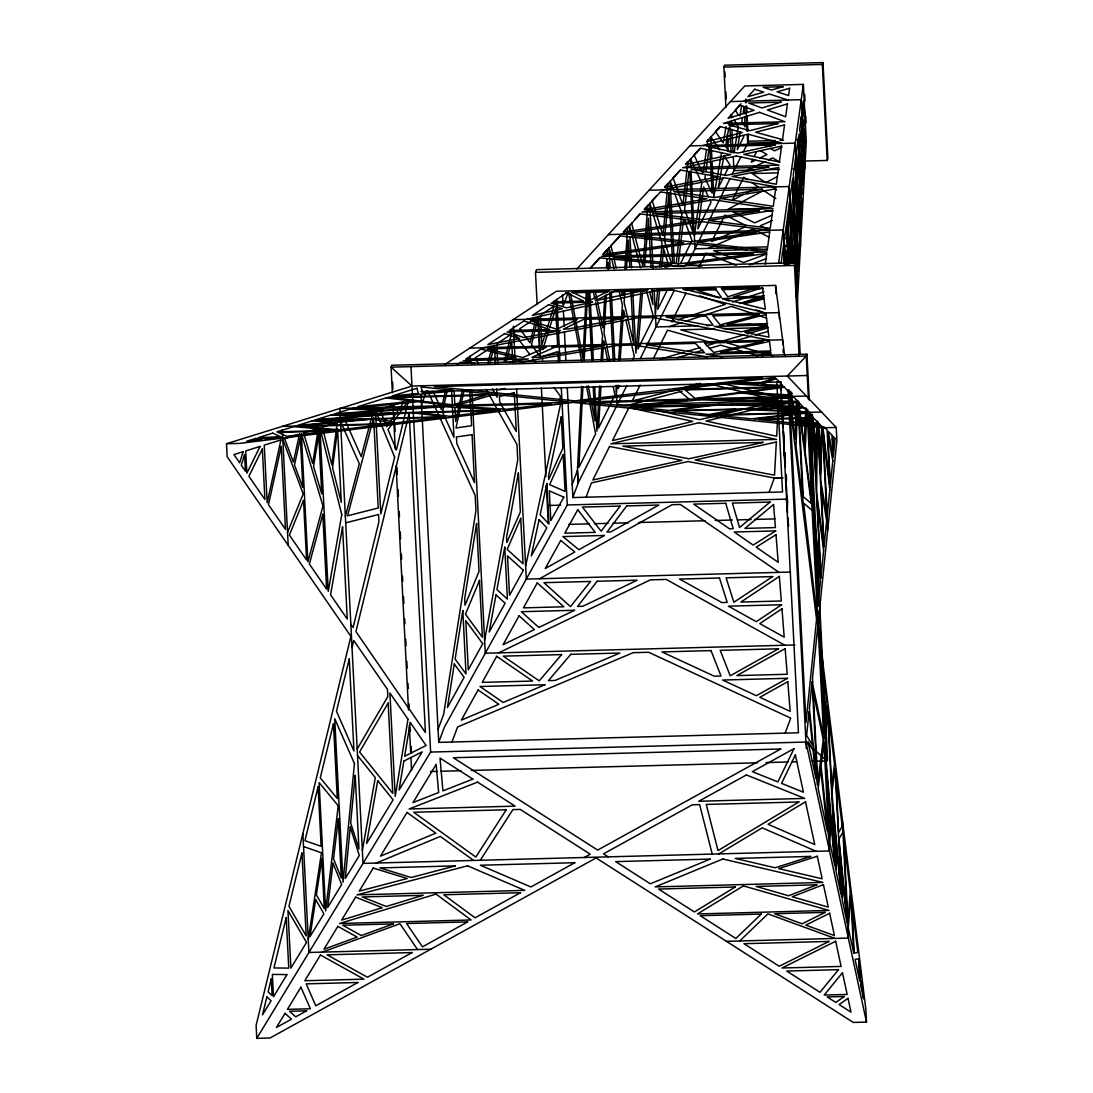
<?xml version="1.0" encoding="UTF-8"?>
<svg xmlns="http://www.w3.org/2000/svg" width="1093" height="1093" viewBox="0 0 1093 1093"><rect width="100%" height="100%" fill="white"/><g stroke="black" fill="none" stroke-linecap="round" stroke-linejoin="round"><path stroke-width="1.5" d="M816.731 420.846L816.457 449.974L813.165 418.428M821.676 426.147L821.075 448.007L818.015 421.98M822.168 426.653L820.693 480.141L826.95 517.959M795.69 425.068L795.171 439.345L789.064 390.119L795.923 418.728L795.8 421.898M796.606 399.724L796.018 415.777L791.715 397.811M797.699 400.953L796.046 446.381L803.013 502.643L797.849 400.967M805.814 407.744L804.161 444.81L798.559 401.555M580.793 403.126L577.446 470.318L577.992 483.393L626.822 385.556M580.957 399.765L581.626 386.321M586.244 293.061L582.993 358.6L570.519 293.58M582.911 386.69L578.894 467.408L595.617 433.88L586.49 386.321M584.195 360.594L587.569 292.664M785.826 485.456L785.935 475.072M786.441 486.207L787.506 507.685M786.209 264.356L786.946 251.007L782.26 252.743M787.862 234.558L789.037 213.258M789.843 198.789L790.212 192.259M796.264 297.269L797.466 275.668L794.433 245.146L794.857 263.604M797.316 303.048L806.279 141.557L803.369 84.407L744.77 85.978L576.749 269.083M599.579 385.925L596.928 431.229L594.688 387.031M601.041 360.745L602.516 335.578L595.617 302.652M604.812 296.08L602.953 327.914L595.275 291.23M606.478 267.621L606.957 259.246M607.257 254.218L607.544 249.19L602.967 254.177M600.972 386.116L598.54 428.019L614.976 395.051L613.255 386.84M602.448 360.977L603.623 340.852L604.306 344.145M606.328 294.29L604.06 333.187L609.867 360.909M607.817 268.905L608.2 262.142L608.555 268.905M616.411 392.155L616.876 385.446M618.597 360.307L622.395 305.002L619.348 291.872M623.037 295.52L623.379 290.533M624.868 268.864L627.724 227.194L623.242 232.085M618.447 385.214L618.214 388.548L619.676 385.624M620.155 360.198L622.901 320.153M623.133 316.82L623.584 310.139L625.114 316.738M624.936 290.574L624.117 302.337L633.639 343.325L630.975 290.902M626.426 268.728L628.393 240.146L629.759 267.211M641.044 289.495L635.907 353.066L632.697 290.069M642.479 292.979L637.943 348.981L653.587 317.585L646.906 292.132M644.624 266.446L648.532 218.204L651.032 267.348M655.39 313.992L657.631 290.615M659.885 267.252L662.126 243.889L649.748 203.202L653.04 267.976M659.53 290.724L657.74 309.251L667.55 289.59M661.798 267.157L663.574 248.644L668.93 266.214M817.318 611.807L816.977 615.168L803.601 503.149L812.154 510.39M676.212 263.263L681.977 213.354L674.613 193.352M678.247 264.301L683.426 219.474M688.959 171.601L684.601 209.323L692.839 231.716L689.779 171.683M823.999 743.062L821.062 765.769L828.836 838.003M765.25 264.328L766.753 253.467L685.215 264.492L702.02 266.105M778.612 263.331L803.369 84.407M781.14 262.812L783.667 244.49L784.268 264.547M694.356 235.828L701.802 182.873L690.434 158.868L690.858 167.229M703.277 172.352L706.474 149.632M706.939 146.38L707.84 139.89M705.436 174.689L704.958 178.009L712.103 193.078L709.644 144.768L705.9 171.355M308.267 939.515L321.465 852.786L303.526 846.542M734.1 152.801L738.253 126.829L734.291 119.998M739.988 115.899L741.6 105.871M740.125 132.103L737.338 149.604L743.855 136.516M742.366 118.14L741.86 121.255L745.112 126.856L744.62 117.033M743.117 113.453L744.114 107.196L744.442 113.754M721.571 152.474L713.838 196.74L712.049 161.723M726.08 126.61L723.238 142.923L715.478 131.584L719.85 126.802M728.771 127.977L725.561 146.325L729.359 151.886M362.357 850.45L375.309 777.67L357.52 755.509M484.623 640.279L517.74 459.989L516.948 444.496L486.194 389.381M445.589 389.955L441.367 409.506L433.156 391.403M447.187 390.543L442.542 412.088L453.978 437.296L451.6 390.638M462.38 390.31L455.658 421.502L454.961 407.962M464.129 390.215L455.986 427.978L471.616 425.724L469.922 392.278M525.624 566.147L560.6 403.904L560.19 395.857L554.124 387.619M352.028 647.616L353.763 640.498L387.469 689.437L387.824 696.569L357.192 749.033M487.628 364.119L492.069 346.864L475.209 357.93L478.406 363.655M489.91 363.026L494.473 345.279L495.416 363.696M504.187 361.974L511.333 334.212M506.196 361.92L511.237 342.328M345.347 516.361L359.324 463.801L340.51 421.42M546.445 330.373L541.882 344.896L540.366 315.167M547.47 327.149L554.083 306.163L541.732 314.265M542.743 349.664L548.741 330.632M549.738 327.463L555.736 308.417L557.608 345.142L551.664 346.959M421.529 404.519L426.53 391.021M537.141 304.687L535.502 272.362L536.499 269.643L795.499 262.73L800.158 354.269M438.074 729.414L443.621 714.412L475.947 510.595L475.182 495.525L440.329 418.701M464.744 390.392L780.593 381.963L798.45 732.775L438.73 742.366L444.277 727.364L567.281 504.98L561.324 387.933M452.01 742.01L457.557 727.009L633.175 652.671L648.627 652.261L790.717 718.115L785.17 733.116M725.93 107.497L723.867 67.083L724.563 65.197L823.002 62.574L827.893 158.567L827.196 160.452L805.131 161.04M572.869 497.424L572.213 484.486L577.446 470.318L578.115 483.27L572.746 497.561L782.533 491.959L776.809 382.031M586.149 497.083L591.395 482.915L688.139 461.519L774.35 478.024L782.738 477.887L774.35 478.024L769.117 492.192M827.196 160.452L822.305 64.446L823.002 62.574M799.065 355.293L794.488 265.449L795.499 262.73M392.373 392.729L391.062 367.152L391.759 365.267L806.935 354.187L806.238 356.072L787.315 376.033L836.227 427.459L836.896 440.411L818.07 623.939L865.847 1009.126L866.503 1022.078L853.223 1022.433L596.095 857.937L270.053 1037.995L256.773 1038.35L256.104 1025.398L350.935 636.399L227.153 456.683L226.497 443.731L411.979 386.048L807.235 375.5M287.527 532.346L303.198 493.94L282.8 439.372M632.833 359.214L634.295 356.277L625.879 320.03M680.693 263.235L691.992 240.569L684.177 219.338M723.375 177.599L718.333 187.723L723.894 155.875L729.864 164.592L724.823 174.716M640.307 358.504L674.026 290.861M688.262 262.306L697.252 244.272M698.755 241.266L708.496 221.729M709.999 218.709L730.233 178.132M732.474 173.623L740.835 156.859M743.117 152.282L747.68 143.115L747.257 134.712M640.197 385.009L632.15 401.145L675.98 389.654M653.368 358.586L667.536 330.182L714.426 343.434L706.406 345.757M686.008 293.102L671.689 321.848L674.846 320.823M699.151 266.76L705.928 253.166L736.163 265.298M752.722 159.291L751.274 162.201L755.564 160.111M754.17 156.381L756.356 152.023M842.949 832.156L838.959 838.987L847.676 925.129M256.773 1038.35L430.615 752.066L412.061 387.742M480.278 860.259L512.904 809.599L520.227 809.407L590.247 854.193L584.277 857.486M590.384 267.894L599.538 257.921M619.895 235.746L610.932 245.501L616.179 268.113M634.801 219.502L640.238 213.559M644.597 208.804L647.876 205.252L642.916 266.46L631.535 223.054M656.715 195.62L652.207 200.525L662.918 235.692L667.96 183.364L664.585 187.04M679.914 170.33L673.015 177.845L682.961 204.869L687.962 161.559L685.666 164.059M699.793 148.662L694.041 154.933L702.362 172.503M740.999 103.767L735.316 109.956L738.253 115.025M590.138 268.618L599.961 257.907L671.935 264.848L655.062 267.129M739.715 940.977L767.914 913.885L835.052 938.436M444.591 364.638L556.405 291.257L775.565 285.41L784.692 355.771M457.298 364.666L461.369 361.988L467.613 363.532M496.714 343.817L510.007 335.086M718.866 853.906L762.19 827.852L816.211 851.31M539.559 578.744L672.127 504.693L680.392 504.474L779.008 572.363M743.718 194.281L732.269 200.32L743.8 177.189L747.68 179.798M746.587 192.764L758.036 186.725L751.56 182.394M777.396 176.519L765.756 182.654L752.162 173.555L778.161 172.858M759.84 158.034L766.985 154.564L760.427 150.67M781.85 147.336L774.609 150.848L770.319 148.306M747.257 170.262L765.182 161.545M768.16 160.097L772.642 157.911L779.896 162.201M498.558 652.876L650.376 579.85L666.252 579.427L784.87 645.239M745.535 226.77L711.748 241.485L724.973 214.966L745.604 225.363M771.672 215.403L754.58 222.835L733.007 211.987L754.484 211.414M708.291 248.425L745.166 232.358M748.24 231.033L752.858 229.024L769.281 237.29M772.437 220.499L760.359 225.759L769.431 230.322M376.293 863.046L440.329 836.432L473.638 860.437M766.589 253.986L743.513 262.566L713.743 250.611L747.093 249.723M749.443 264.943L766.63 258.563M322.203 952.112L399.942 923.708L417.54 949.571M677.988 319.798L725.287 304.401L699.602 295.861M732.529 302.037L745.098 297.952M748.24 296.927L763.939 291.817M669.326 326.588L682.046 322.449M685.215 321.41L731.313 306.409L766.794 318.2M740.166 303.526L764.103 295.738M542.456 356.332L557.936 351.618L558.441 361.496M457.12 405.339L491.809 395.092L499.132 394.901L567.212 401.828L561.119 402.566M659.899 359.255L683.958 352.274M687.155 351.345L699.985 347.615M743.923 334.868L721.599 341.344L680.816 329.826L714.904 328.925M747.12 333.939L767.846 327.927M677.154 357.739L691.609 353.545M694.82 352.615L702.854 350.279M709.289 348.421L720.533 345.156L757.982 355.731M751.984 336.029L727.706 343.079L756.78 351.29M755.208 335.1L768.16 331.343M743.746 101.225L769.39 93.984L787.971 100.037M505.034 388.507L499.05 389.682M680.843 388.384L700.326 383.274M630.36 404.752L682.196 391.157M685.434 390.31L709.74 383.93L778.64 400.789L617.08 405.107L616.069 385.351M703.059 145.56L748.022 134.138L781.973 143.456M345.675 522.837L378.561 514.489L378.929 521.621L353.107 627.546L350.839 624.253M768.598 406.022L706.01 421.024L776.672 436.23L778.476 403.659L771.89 405.243M526.361 319.334L661.169 289.399L669.422 289.18L765.81 312.953M755.932 355.799L770.934 352.465L705.996 354.2L722.623 356.851M761.616 355.826L771.098 353.722M483.024 347.779L637.041 317.899L652.917 317.476L769.335 340.128M712.937 414.93L742.215 409.219L808.274 412.389M662.372 189.895L724.768 177.845L775.962 186.876M508.791 362.316L528.315 358.941L463.377 360.676L474.69 363.463M520.227 362.275L617.531 345.443L632.984 345.033L707.13 356.851M621.671 234.244L701.474 221.619L769.95 230.281M664.763 267.252L668.11 266.801M673.138 266.118L684.887 266.091M695.708 398.986L740.057 393.138L793.053 396.39M353.135 408.126L418.209 401.718L450.48 405.517M295.424 426.065L374.243 419.029L390.761 423.524M723.867 67.083L822.305 64.446M730.466 101.581L801.251 99.682L804.776 168.732L793.149 169.032M775.169 140.519L748.377 141.229L748.036 134.507M780.197 140.382L783.544 140.3M796.934 139.931L805.309 139.713M747.68 143.115L779.5 142.268M797.904 141.776L804.612 141.598M689.779 145.915L795.253 143.101L800.486 245.966L783.845 246.403M766.029 145.765L771.071 145.629M762.695 162.174L766.097 162.078M754.061 170.084L733.977 170.617L733.321 157.665M764.267 169.811L779.582 169.401M649.078 190.25L789.242 186.52L793.108 262.525M771.043 208.189L727.774 209.337L763.597 190.455L775.798 198.625M764.39 211.14L772.642 210.922M608.391 234.599L783.244 229.926L784.938 263.304M736.832 247.66L695.011 248.78L693.672 222.439M740.193 247.578L767.054 246.854M752.093 249.587L767.095 249.19M535.502 272.362L794.488 265.449M607.94 291.886L572.39 292.801M611.329 291.804L646.906 290.847M651.988 290.711L674.012 290.123M684.177 289.85L716.352 289.003M721.435 288.866L758.706 287.869M715.819 289.809L697.238 290.301L719.7 297.774M722.569 289.631L763.119 288.552M513.082 319.689L779.09 312.598L779.418 319.074M698.154 325.823L656.046 326.944L654.174 290.123M706.625 325.591L710.013 325.495M720.191 325.236L723.58 325.14M728.662 325.004L750.713 324.416M760.878 324.143L767.669 323.965M723.429 328.692L767.737 327.517M469.744 348.12L782.615 339.786L782.861 344.637M420.873 391.567L451.149 390.761M806.333 396.035L339.855 408.468L363.013 863.388L829.491 850.955L806.989 408.987L805.09 451.901L811.826 503.914M702.854 405.681L642.192 407.293L652.07 409.424M706.228 405.585L733.184 404.861M746.669 404.506L765.196 404.014L699.793 419.685L657.002 410.476M282.144 426.42L404.041 423.169M699.657 415.285L821.553 412.034M226.497 443.731L239.777 443.375L572.91 402.402L822.947 427.814L836.227 427.459M549.028 505.458L560.641 505.157M567.281 504.98L786.441 499.132L787.534 512.685M568.797 524.394L589.25 523.848M594.36 523.711L607.995 523.342M613.105 523.205L628.434 522.796M638.667 522.522L705.122 520.746M715.341 520.487L732.378 520.022M737.488 519.885L751.123 519.53M754.525 519.435L774.978 518.888M790.635 572.049L526.279 579.099L516.606 388.889M794.83 644.979L485.278 653.231L471.971 391.718M430.615 752.066L805.951 742.051L866.503 1022.078M430.423 771.535L437.241 771.344M440.643 771.262L461.082 770.715M471.315 770.442L757.531 762.805M766.043 762.572L788.19 761.985M791.605 761.889L796.715 761.753M811.921 761.356L826.855 760.947L827.551 759.075L825.734 723.347M430.82 949.216L308.923 952.468L302.87 833.59M726.435 941.333L848.332 938.081L842.279 819.203M565.682 292.924L569.043 292.869M585.069 401.937L580.492 401.473L678.521 390.119L689.068 399.164M721.749 383.26L777.205 396.841M761.616 352.656L772.929 355.853M722.91 298.84L729.318 300.971M756.096 309.865L762.463 311.983M784.555 237.946L787.588 239.463M784.214 244.818L787.206 246.321M608.227 856.857L603.527 853.838L692.306 804.817L699.629 804.612L712.226 854.084M771.316 186.37L776.604 189.922M807.18 743.172L826.855 760.947L819.217 610.864M792.329 393.548L790.157 391.267L790.936 394.532M823.808 426.666L827.114 430.123L830.038 487.792L822.906 427.185M513.737 332.641L529.9 354.624M532.919 358.75L535.953 362.876M719.768 149.85L710.778 136.693L711.885 158.376M732.706 117.265L731.121 114.533L731.285 117.839M492.424 388.766L497.124 397.183L496.687 388.807M472.067 364.051L470.414 361.073L470.154 356.222M708.373 196.754L703.714 186.917L697.812 228.888L711.024 202.369L709.699 199.568M427.773 391.048L438.935 415.627M673.479 190.278L670.091 181.042L674.272 263.181M671.43 263.632L664.366 240.446L668.984 192.491L672.591 263.208M649.611 291.981L652.931 304.633L652.152 289.385M640.553 267.894L629.404 225.377L629.828 233.888M621.425 290.738L622.559 295.575M610.96 255.762L609.061 247.551L610.099 267.963M611.725 259.041L614.006 268.892M823.671 736.586L812.878 685.229L812.509 678.097L817.632 628.12L818.507 635.17M593.198 291.121L594.92 299.359M604.989 347.424L607.749 360.567M588.212 385.761L594.961 420.928L593.239 387.154M581.667 361.209L568.374 291.886L563.127 306.054L562.553 294.727M801.92 112.634L803.792 125.08L804.106 155.78M795.909 156.053L799.079 180.29L799.83 233.014M789.897 199.472L793.955 240.364L794.461 262.525M807.864 409.889L811.867 451.969L811.798 414.028M790.772 263.659L786.905 221.182L789.064 263.741M786.181 264.315L784.173 240.884L786.659 222.958L787.793 263.823M783.9 242.878L785.635 263.235M787.944 517.768L788.627 526.252M783.626 442.255L784.227 450.371M784.473 453.622L785.334 464.99M783.954 448.731L785.32 466.834M781.372 398.016L783.094 425.136M783.531 431.926L784.173 442.091M784.829 452.27L785.361 460.74M786.236 474.294L786.454 477.696M782.028 410.968L783.094 427.691M783.312 431.038L784.268 446.094M784.692 452.789L785.334 462.817M822.305 426.68L827.606 530.911M804.667 94.299L805.008 101.021M805.773 116.145L806.115 122.867M806.935 354.187L809.285 400.12M809.886 412.034L816.731 546.418M816.895 549.82L819.149 594.059M819.504 600.863L825.475 718.238M808.451 399.369L806.238 356.072L391.062 367.152L411.979 386.048L410.982 366.62M809.148 413.017L818.958 605.741M792.794 263.563L790.28 214.419L791.523 262.525M788.777 264.67L787.315 235.91L788.108 264.41M784.678 264.205L784.337 257.442L784.542 264.192M788.012 389.654L806.279 748.527M783.107 349.487L783.271 352.725M787.192 495.662L787.534 502.411M787.11 496.113L787.534 504.365M775.565 285.41L775.989 293.894M746.246 99.217L746.41 102.578M746.587 105.939L746.929 112.661M747.093 116.022L747.872 131.146M745.467 99.422L745.631 102.783M745.809 106.144L747.093 131.351M731.463 121.159L731.709 126.146M731.886 129.452L733.061 152.692M729.646 122.962L731.176 152.993M724.905 71.933L725.165 76.988M725.93 92.14L726.285 98.876M728.334 139.303L728.512 142.664M727.296 134.439L728.157 151.285M691.022 170.576L693.495 219.092M630.005 237.29L631.563 267.935M611.301 291.776L614.772 359.829M609.757 292.555L613.2 360.144M589.837 291.817L593.294 359.829M588.43 292.61L591.86 360.144M563.387 311.15L564.166 326.452M564.425 331.548L565.901 360.43M567.281 387.619L572.213 484.486M556.843 299.742L559.944 360.799M542.524 357.534L542.647 359.925M537.742 316.601L539.477 350.648M541.39 388.083L545.899 476.575M546.322 485.087L548.276 523.315M513.409 326.165L515.213 361.619M511.743 342.382L512.781 362.562M496.796 345.456L497.725 363.504M454.101 391.021L454.797 404.574M421.037 394.805L438.73 742.366M392.633 382.277L392.974 389.081M393.753 404.396L394.013 409.492M394.792 424.808L395.147 431.612M396.964 467.339L397.305 474.143M398.084 489.445L398.426 496.249M399.218 511.565L399.478 516.675M400.257 531.977L400.598 538.781M401.377 554.096L401.637 559.192M402.497 576.216L402.757 581.312M403.536 596.628L403.891 603.432M404.67 618.747L404.929 623.843M405.708 639.159L406.049 645.963M406.828 661.265L407.183 668.069M407.962 683.385L408.222 688.494M409.001 703.796L409.178 707.198M410.217 727.61L410.381 731.026M411.159 746.328L411.514 753.132M392.974 404.67L395.229 449.018M396.103 466.069L408.522 709.958M409.301 725.315L410.695 752.599M410.941 757.463L411.596 770.415M282.308 429.658L288.197 545.298M780.798 381.498L780.962 389.969M816.416 453.008L816.157 480.715L813.151 421.584L816.416 453.008M817.304 421.543L816.635 492.806L823.849 548.126L817.414 421.529M829.942 810.05L829.573 836.459L825.83 762.914L829.942 810.05M830.311 814.189L829.901 842.935L834.779 865.478L830.311 814.189M820.993 450.985L820.365 473.665L817.851 424.357L820.993 450.985M836.405 845.422L835.721 864.864L832.702 805.732L836.405 845.422M836.801 849.767L836.049 871.34L840.9 893.801L836.801 849.767M826.335 698.236L824.587 738.472L819.9 646.346L826.335 698.236M827.237 705.531L825.27 751.014L835.571 869.113L827.237 705.531M776.344 442.023L774.513 475.168L695.175 459.975L776.344 442.023M799.57 237.7L797.999 266.064L797.029 214.788L799.57 237.7M801.661 199.951L800.213 226.155L799.625 184.362L801.661 199.951M803.738 162.625L802.467 185.482L802.221 153.785L803.738 162.625M805.268 134.876L804.557 147.815L804.352 128.81L805.268 134.876M842.881 880.876L841.801 894.771L839.287 845.463L842.881 880.876M843.345 885.535L842.238 899.949L847.061 922.301L843.345 885.535M850.286 891.341L847.963 921.481L843.741 838.55L850.286 891.341M850.805 895.468L848.291 927.957L853.729 953.123L850.805 895.468M354.446 763.583L343.024 882.256L334.704 718.675L354.446 763.583M350.252 827.005L345.292 878.526L359.283 855.491L350.252 827.005M355.211 775.47L350.648 822.838L358.955 849.015L355.211 775.47M816.553 619.348L805.978 722.391L789.72 403.071L816.553 619.348M820.406 581.763L817.865 606.478L813.178 514.352L820.406 581.763M823.63 550.339L821.007 575.902L817.195 501.086L823.63 550.339M826.663 520.719L824.054 546.158L821.021 486.617L826.663 520.719M829.847 489.76L827.264 514.912L823.043 431.981L829.847 489.76M832.825 460.672L830.393 484.404L827.825 433.948L832.825 460.672M833.986 449.387L833.358 455.535L832.511 438.867L833.986 449.387M835.093 438.525L834.232 446.996L832.675 435.984L835.093 438.525M809.039 711.898L806.634 735.343L812.55 745.385L809.039 711.898M812.14 681.731L809.38 708.537L817.4 785.116L812.14 681.731M338.229 805.773L325.646 910.893L319.115 782.602L338.229 805.773M333.01 863.21L327.709 907.491L341.658 884.524L333.01 863.21M338.311 818.917L333.529 858.838L341.33 878.048L338.311 818.917M337.231 422.444L331.807 464.771L322.312 427.09L337.231 422.444M337.559 428.921L332.573 467.831L341.303 502.466L337.559 428.921M823.275 739.619L817.796 782.014L813.206 691.705L823.275 739.619M820.665 768.871L818.124 788.49L827.374 831.24L820.665 768.871M834.519 764.198L831.664 785.348L827.866 710.546L834.519 764.198M835.093 768.844L831.896 792.603L841.624 897.121L835.093 768.844M769.732 231.894L767.204 250.215L696.924 242.496L769.732 231.894M772.71 210.362L770.237 228.287L708.619 220.499L772.71 210.362M775.688 188.87L773.27 206.304L720.342 198.475L775.688 188.87M778.653 167.434L776.331 184.239L732.064 176.438L778.653 167.434M781.604 146.093L779.405 162.037L743.814 154.359L781.604 146.093M784.542 124.875L782.506 139.603L755.591 132.226L784.542 124.875M787.438 103.89L785.662 116.732L767.423 109.983L787.438 103.89M789.597 88.287L788.6 95.569L777.096 91.812L789.597 88.287M789.624 201.467L787.22 218.901L791.195 262.498L789.624 201.467M792.589 180.031L790.266 196.836L793.778 232.194L792.589 180.031M795.54 158.69L793.34 174.634L796.36 201.836L795.54 158.69M798.477 137.472L796.442 152.2L798.956 171.41L798.477 137.472M801.388 116.486L799.611 129.329L801.565 140.833L801.388 116.486M803.546 100.884L802.535 108.166L803.697 115.858L803.546 100.884M315.645 899.607L310.016 936.619L323.897 913.775L315.645 899.607M321.793 859.262L316.369 894.921L324.307 908.57L321.793 859.262M454.319 664.011L447.42 707.526L464.115 677.346L454.319 664.011M462.804 610.577L455.112 659.052L466.028 673.903L462.804 610.577M476.603 523.547L464.675 598.732L465.017 605.249L479.035 571.434L476.603 523.547M318.432 428.292L312.653 463.405L303.553 432.924L318.432 428.292M318.76 434.768L313.554 466.424L321.766 493.899L318.76 434.768M408.003 719.249L395.188 796.373L389.914 692.989L408.003 719.249M403.864 761.097L399.054 790.007L422.212 751.861L403.864 761.097M410.271 722.528L404.656 756.26L426.079 745.494L410.271 722.528M341.767 514.639L328.228 591.422L319.894 427.841L341.767 514.639M342.56 526.908L330.564 594.824L347.246 619.034L342.56 526.908M377.727 780.689L366.538 843.536L393.084 799.83L377.727 780.689M495.99 594.92L489.172 632.055L505.13 603.213L495.99 594.92M504.761 547.21L496.96 589.633L507.398 599.101L504.761 547.21M518.396 472.941L506.565 537.332L506.838 542.511L520.377 511.893L518.396 472.941M860.792 976.063L860.041 979.847L859.194 963.179L860.792 976.063M861.421 981.077L860.628 985.025L863.62 998.865L861.421 981.077M539.081 519.708L531.28 555.927L546.814 527.851L539.081 519.708M546.896 483.502L540.161 514.721L548.959 523.984L546.896 483.502M561.255 416.857L548.549 475.838L548.727 479.431L562.854 448.144L561.255 416.857M280.928 439.96L267.184 502.807L264.246 445.138L280.928 439.96M281.256 446.436L268.509 504.734L285.478 529.367L281.256 446.436M299.468 434.194L293.375 462.079L284.672 438.799L299.468 434.194M300.356 438.156L294.482 465.031L302.857 487.464L300.356 438.156M394.655 457.093L380.801 513.915L375.541 410.531L394.655 457.093M408.509 400.27L396.39 449.974L388.029 429.617L408.509 400.27M266.856 996.939L262.484 1014.891L271.078 1000.751L266.856 996.939M271.269 978.863L268.099 991.884L272.116 995.532L271.269 978.863M286.188 917.655L273.933 967.961L288.757 968.125L286.188 917.655M301.955 853.005L288.962 906.316L306.177 935.936L301.955 853.005M318.104 786.769L304.961 840.681L321.137 846.31L318.104 786.769M333.474 723.73L320.263 777.915L337.272 798.532L333.474 723.73M349.268 658.901L336.494 711.311L353.968 751.028L349.268 658.901M409.165 413.222L355.922 631.631L425.423 732.542L409.165 413.222M536.13 317.954L530.078 342.833L519.708 328.72L536.13 317.954M538.384 316.464L531.512 344.773L540.448 356.946L538.384 316.464M373.3 411.228L361.236 456.628L344.978 420.04L373.3 411.228M373.628 417.704L347.547 515.8L378.233 508.013L373.628 417.704M322.968 505.977L307.884 561.884L301.34 433.607L322.968 505.977M322.804 514.284L309.374 564.056L326.616 589.086L322.804 514.284M243.124 451.71L239.668 462.858L233.957 454.565L243.124 451.71M244.572 454.551L241.28 465.194L245.419 471.22L244.572 454.551M303.526 500.416L289.399 535.051L306.559 559.958L303.526 500.416M479.499 580.397L465.468 614.211L482.396 637.246L479.499 580.397M520.705 518.369L507.179 549.41L523.028 563.783L520.705 518.369M563.182 454.62L549.615 484.677L565.054 491.344L563.182 454.62M794.01 748.65L777.888 781.919L752.353 771.658L794.01 748.65M795.362 754.88L781.55 783.38L803.437 792.179L795.362 754.88M260.079 446.436L246.84 473.269L245.706 450.917L260.079 446.436M262.334 449.032L248.89 476.247L264.902 499.487L262.334 449.032M609.552 446.477L592.843 480.005L681.882 460.331L609.552 446.477M628.912 407.648L612.476 440.616L692.73 421.379L628.912 407.648M482.723 643.722L468.296 669.79L465.796 620.687L482.723 643.722M523.356 570.259L509.516 595.275L507.507 555.886L523.356 570.259M563.797 497.137L550.817 520.596L549.314 490.88L563.797 497.137M478.065 689.943L461.369 720.123L498.859 704.261L478.065 689.943M496.659 656.319L482.232 682.387L532.592 681.048L496.659 656.319M519.066 615.81L503.108 644.651L534.381 629.609L519.066 615.81M537.291 582.856L523.465 607.872L563.851 606.793L537.291 582.856M560.75 540.448L545.216 568.524L574.809 551.992L560.75 540.448M577.746 509.734L564.767 533.193L595.248 532.387L577.746 509.734M842.225 826.349L838.632 832.511L835.599 772.97L842.225 826.349M388.165 703.045L359.57 751.998L392.756 793.354L388.165 703.045M286.967 974.573L273.496 996.775L272.348 974.409L286.967 974.573M306.505 942.412L290.875 968.138L287.937 910.483L306.505 942.412M285.013 1013.348L276.42 1027.488L291.476 1019.182L285.013 1013.348M300.917 987.17L287.432 1009.372L310.357 1008.757L300.917 987.17M320.44 955.009L304.81 980.735L363.942 979.164L320.44 955.009M337.833 926.372L323.952 949.216L357.138 937.097L337.833 926.372M355.594 897.121L341.644 920.087L382.263 907.709L355.594 897.121M373.219 868.088L359.228 891.123L407.252 878.512L373.219 868.088M407.033 812.427L380.487 856.133L435.793 833.153L407.033 812.427M436.148 764.472L412.99 802.604L438.648 792.534L436.148 764.472M506.264 809.776L475.824 857.049L413.673 812.249L506.264 809.776M404.383 401.568L386.826 426.694L379.667 409.247L404.383 401.568M620.127 506.086L601.109 531.212L582.473 507.084L620.127 506.086M626.767 505.909L606.97 532.072L610.659 531.977L658.847 505.048L626.767 505.909M590.507 581.449L570.491 606.615L543.931 582.678L590.507 581.449M597.147 581.271L577.569 606.424L582.87 606.287L637.096 580.205L597.147 581.271M838.468 969.669L819.982 992.321L786.728 971.049L838.468 969.669M842.471 972.715L824.245 995.054L847.171 994.439L842.471 972.715M561.597 654.584L539.232 680.871L503.299 656.142L561.597 654.584M570.792 654.338L548.426 680.625L555.107 680.447L619.895 653.027L570.792 654.338M620.168 235.883L603.008 254.587L683.631 242.851L620.168 235.883M640.348 213.9L623.556 232.194L695.339 220.854L640.348 213.9M660.486 191.944L644.146 209.747L707.062 198.83L660.486 191.944M680.584 170.057L664.831 187.217L718.784 176.793L680.584 170.057M700.586 148.252L685.639 164.537L730.534 154.714L700.586 148.252M720.465 126.583L706.665 141.625L742.311 132.581L720.465 126.583M740.139 105.16L728.088 118.276L754.143 110.338L740.139 105.16M754.757 89.216L747.94 96.649L763.816 92.167L754.757 89.216M761.274 914.062L735.849 938.491L700.217 915.702L761.274 914.062M770.046 502.083L739.551 527.523L732.392 503.094L770.046 502.083M773.571 504.515L744.934 528.397L775.415 527.577L773.571 504.515M844.274 996.474L835.79 1002.431L827.182 996.925L844.274 996.474M848.018 998.333L839.137 1004.576L851.01 1012.173L848.018 998.333M772.696 576.585L733.854 602.257L726.121 577.828L772.696 576.585M779.336 576.407L740.917 602.065L781.317 600.986L779.336 576.407M781.618 604.757L756.301 621.671L728.389 606.178L781.618 604.757M781.946 608.801L759.785 623.597L784.214 637.151L781.946 608.801M481.016 349.091L465.782 359.091L516.128 357.753L481.016 349.091M504.693 333.556L487.833 344.623L519.558 338.461L504.693 333.556M523.957 320.918L509.338 330.51L549.724 329.43L523.957 320.918M548.741 304.646L532.332 315.412L562.43 308.732L548.741 304.646M566.693 292.856L552.99 301.859L583.471 301.053L566.693 292.856M775.688 530.897L753.159 545.065L734.182 532.004L775.688 530.897M775.989 534.709L756.192 547.156L778.202 562.308L775.989 534.709M735.247 886.997L694.356 911.958L658.546 889.046L735.247 886.997M743.39 885.904L697.457 913.939L829 910.428L743.39 885.904M798.874 801.975L718.019 850.586L706.269 804.448L798.874 801.975M805.514 801.797L768.092 824.3L814.75 844.547L805.514 801.797M604.402 535.461L578.894 549.711L562.895 536.581L604.402 535.461M778.503 648.805L730.206 675.775L720.205 650.349L778.503 648.805M785.143 648.627L736.846 675.597L787.192 674.258L785.143 648.627M787.52 678.302L756.383 695.694L722.582 680.037L787.52 678.302M787.793 681.677L759.84 697.293L790.171 711.352L787.793 681.677M306.627 1010.82L295.711 1016.845L289.549 1011.271L306.627 1010.82M357.93 982.484L315.768 1005.765L306.19 983.864L357.93 982.484M412.129 952.563L367.439 977.238L327.08 954.831L412.129 952.563M467.64 921.905L422.458 946.852L406.582 923.53L467.64 921.905M520.473 892.721L475.059 917.806L443.772 894.771L520.473 892.721M574.822 862.719L530.897 886.97L480.346 865.232L574.822 862.719M780.73 749.006L597.666 850.094L453.308 757.736L780.73 749.006M746.396 774.951L698.769 801.251L804.776 798.423L746.396 774.951M825.119 912.368L802.153 923.804L774.554 913.721L825.119 912.368M829.614 913.256L805.787 925.129L834.451 935.608L829.614 913.256M829.027 941.428L779.227 966.253L743.991 943.696L829.027 941.428M835.667 941.251L781.987 968.015L841.118 966.431L835.667 941.251M609.17 290.793L589.373 300.507L571.516 291.79L609.17 290.793M615.81 290.615L595.193 300.739L647.889 289.754L615.81 290.615M574.563 610.277L538.835 627.464L521.334 611.697L574.563 610.277M577.172 319.498L556.802 329.239L530.597 320.741L577.172 319.498M583.812 319.32L563.441 329.061L568.756 328.925L623.761 318.254L583.812 319.32M545.953 347.355L522.768 357.575L487.656 348.913L545.953 347.355M555.148 347.109L531.963 357.329L538.658 357.151L604.251 345.798L555.148 347.109M544.901 684.778L503.135 702.457L479.964 686.5L544.901 684.778M710.163 859.098L650.335 883.786L615.687 861.626L710.163 859.098M722.842 859.002L655.199 886.901L822.947 882.42L722.842 859.002M472.873 779.104L442.938 790.854L440.028 758.091L472.873 779.104M477.573 782.123L409.124 808.97L515.131 806.142L477.573 782.123M816.785 884.824L788.654 895.754L756.151 886.437L816.785 884.824M823.425 884.647L792.22 896.766L828.289 907.108L823.425 884.647M775.115 377.522L757.64 384.149L732.556 382.769L775.115 377.522M776.208 378.67L761.234 384.34L782.725 385.528L776.208 378.67M393.302 923.886L361.332 935.567L342.737 925.238L393.302 923.886M759.089 286.79L727.801 296.818L721.421 287.787L759.089 286.79M762.531 287.637L733.157 297.05L763.638 296.244L762.531 287.637M810.651 856.42L775.169 867.787L735.234 858.429L810.651 856.42M817.291 856.243L778.694 868.607L822.155 878.772L817.291 856.243M255.748 438.416L246.581 441.258L261.951 439.372L255.748 438.416M272.703 433.129L258.317 437.61L281.243 436.995L272.703 433.129M293.552 426.653L276.871 431.844L336.002 430.259L293.552 426.653M312.092 420.887L297.296 425.491L330.933 422.485L312.092 420.887M331.042 414.985L316.178 419.616L357.247 416.406L331.042 414.985M349.856 409.137L334.936 413.782L383.424 410.367L349.856 409.137M385.925 397.92L357.602 406.733L413.796 401.199L385.925 397.92M416.993 388.261L392.291 395.939L418.332 393.494L416.993 388.261M781.071 102.141L761.958 107.961L748.582 103.015L781.071 102.141M759.621 112.36L723.402 123.386L784.979 121.747L759.621 112.36M422.868 895.331L386.266 906.48L362.234 896.943L422.868 895.331M435.984 894.101L339.581 923.489L471.124 919.978L435.984 894.101M485.169 395.27L452.803 404.834L392.565 397.743L485.169 395.27M783.203 86.702L771.521 89.995L763.051 87.249L783.203 86.702M514.311 392.592L499.405 396.581L499.665 401.746L516.292 431.544L514.311 392.592M455.275 865.902L411.146 877.501L379.858 867.91L455.275 865.902M467.572 865.806L356.974 894.853L524.722 890.385L467.572 865.806M759.362 314.634L720.164 324.881L712.786 315.877L759.362 314.634M766.002 314.456L726.804 324.703L767.19 323.624L766.002 314.456M767.368 325.031L741.546 331.78L714.153 326.452L767.368 325.031M767.573 326.547L744.961 332.45L768.939 337.122L767.573 326.547M778.12 123.495L749.88 130.654L728.566 124.807L778.12 123.495M763.802 297.474L740.835 303.157L722.295 298.594L763.802 297.474M763.98 298.895L743.8 303.895L765.319 309.196L763.98 298.895M698.946 422.718L610.878 443.826L776.495 439.413L698.946 422.718M810.391 418.195L790.99 422.868L758.651 419.575L810.391 418.195M814.271 418.687L795.13 423.292L818.056 422.677L814.271 418.687M592.515 302.051L566.57 307.816L551.009 303.157L592.515 302.051M762.859 341.576L713.743 352.479L704.561 343.134L762.859 341.576M769.499 341.399L720.383 352.301L770.729 350.962L769.499 341.399M763.064 442.378L688.918 458.773L622.832 446.122L763.064 442.378M775.142 144.945L737.939 153.088L708.455 146.722L775.142 144.945M736.409 155.985L682.715 167.735L778.967 165.166L736.409 155.985M560.313 330.551L524.08 337.587L507.097 331.971L560.313 330.551M735.575 409.397L709.166 414.548L674.518 411.023L735.575 409.397M768.775 167.133L726.08 175.386L691.077 169.21L768.775 167.133M857.855 952.386L854.248 953.028L851.679 902.572L857.855 952.386M858.647 958.78L855.095 959.422L859.795 981.131L858.647 958.78M762.408 189.226L714.275 197.573L673.766 191.589L762.408 189.226M713.128 199.732L642.015 212.069L772.956 208.585L713.128 199.732M759.43 210.717L702.498 219.72L653.628 213.545L759.43 210.717M815.077 423.128L806.361 424.426L797.999 423.578L815.077 423.128M818.739 423.387L809.612 424.753L821.157 425.928L818.739 423.387M756.452 232.249L690.735 241.826L633.448 235.528L756.452 232.249M689.82 243.534L601.328 256.418L766.958 251.991L689.82 243.534M472.08 434.686L456.437 436.94L456.778 443.471L474.512 482.573L472.08 434.686M753.473 253.822L678.985 263.891L613.241 257.565L753.473 253.822M710.71 404.861L668.834 410.449L633.995 406.91L710.71 404.861M718.88 404.478L671.84 410.749L803.382 407.238L718.88 404.478M777.765 387.469L694.998 398.371L685.161 389.941L777.765 387.469M784.405 387.291L746.109 392.332L791.879 395.147L784.405 387.291M277.444 437.46L266.296 438.839L260.353 437.924L277.444 437.46M329.854 431.011L286.776 436.312L278.114 432.391L329.854 431.011M385.228 424.207L339.568 429.822L300.192 426.475L385.228 424.207M441.941 417.225L395.775 422.909L380.883 418.865L441.941 417.225M495.935 410.585L449.524 416.296L419.22 412.635L495.935 410.585M551.446 403.754L506.578 409.274L456.983 406.282L551.446 403.754M761.835 377.877L574.795 400.885L434.413 386.621L761.835 377.877M726.462 383.506L677.81 389.504L783.818 386.676L726.462 383.506M799.42 407.689L776.016 410.34L748.855 409.042L799.42 407.689M803.874 407.757L779.582 410.517L807.782 411.87L803.874 407.757M802.125 413.086L751.356 418.838L717.09 415.354L802.125 413.086M808.765 412.908L754.033 419.111L813.165 417.526L808.765 412.908M686.8 400.147L626.016 406.09L592.324 402.675L686.8 400.147M699.465 399.86L630.743 406.569L798.491 402.101L699.465 399.86M453.076 390.215L422.677 393.084L421.133 386.977L453.076 390.215M457.653 390.679L388.165 397.224L494.173 394.395L457.653 390.679M792.234 402.689L763.693 405.353L731.613 404.301L792.234 402.689M798.874 402.511L767.204 405.462L802.808 406.637L798.874 402.511M367.603 419.206L335.196 422.103L317.038 420.559L367.603 419.206M787.274 397.469L751.383 400.38L711.857 399.478L787.274 397.469M793.914 397.292L754.853 400.462L797.849 401.432L793.914 397.292M398.317 413.195L361.305 416.091L337.682 414.807L398.317 413.195M411.474 412.676L313.964 420.299L445.507 416.788L411.474 412.676M431.913 406.951L387.346 410.094L356.496 408.96L431.913 406.951M444.195 406.664L332.518 414.534L500.266 410.053L444.195 406.664M714.781 287.965L682.701 288.825L717.746 297.46L721.435 297.364L714.781 287.965M706.146 316.055L666.197 317.12L707.772 325.208L713.087 325.072L706.146 316.055M695.367 343.38L646.264 344.678L697.867 352.902L704.548 352.725L695.367 343.38M725.752 503.272L693.672 504.119L729.523 528.807L733.212 528.698L725.752 503.272M719.481 578.006L679.532 579.071L721.899 602.571L727.214 602.434L719.481 578.006M711.01 650.595L661.907 651.906L714.316 676.198L721.011 676.02L711.01 650.595M811.252 503.436L803.273 496.673L798.682 406.364L811.252 503.436M832.005 435.274L828.207 431.284L833.139 457.625L832.005 435.274M813.055 750.181L807.987 741.573L816.047 778.872L813.055 750.181M803.587 152.733L802.153 144.29L801.975 121.036L803.587 152.733M801.634 150.342L798.915 134.343L801.975 194.39L801.634 150.342M805.117 125.258L804.12 105.597L805.117 125.258M801.483 190.701L799.489 175.495L799.024 142.391L801.483 190.701M799.366 228.874L796.865 206.331L796.059 163.841L799.366 228.874M796.524 210.307L792.903 177.763L797.685 271.638L796.524 210.307M820.761 578.279L812.591 502.083L812.427 414.698L820.761 578.279M797.029 264.943L794.242 236.976L793.163 189.185L797.029 264.943M811.867 455.043L808.192 416.365L811.935 489.91L811.867 455.043M786.454 480.374L786.25 477.108L786.413 480.483"/></g></svg>
